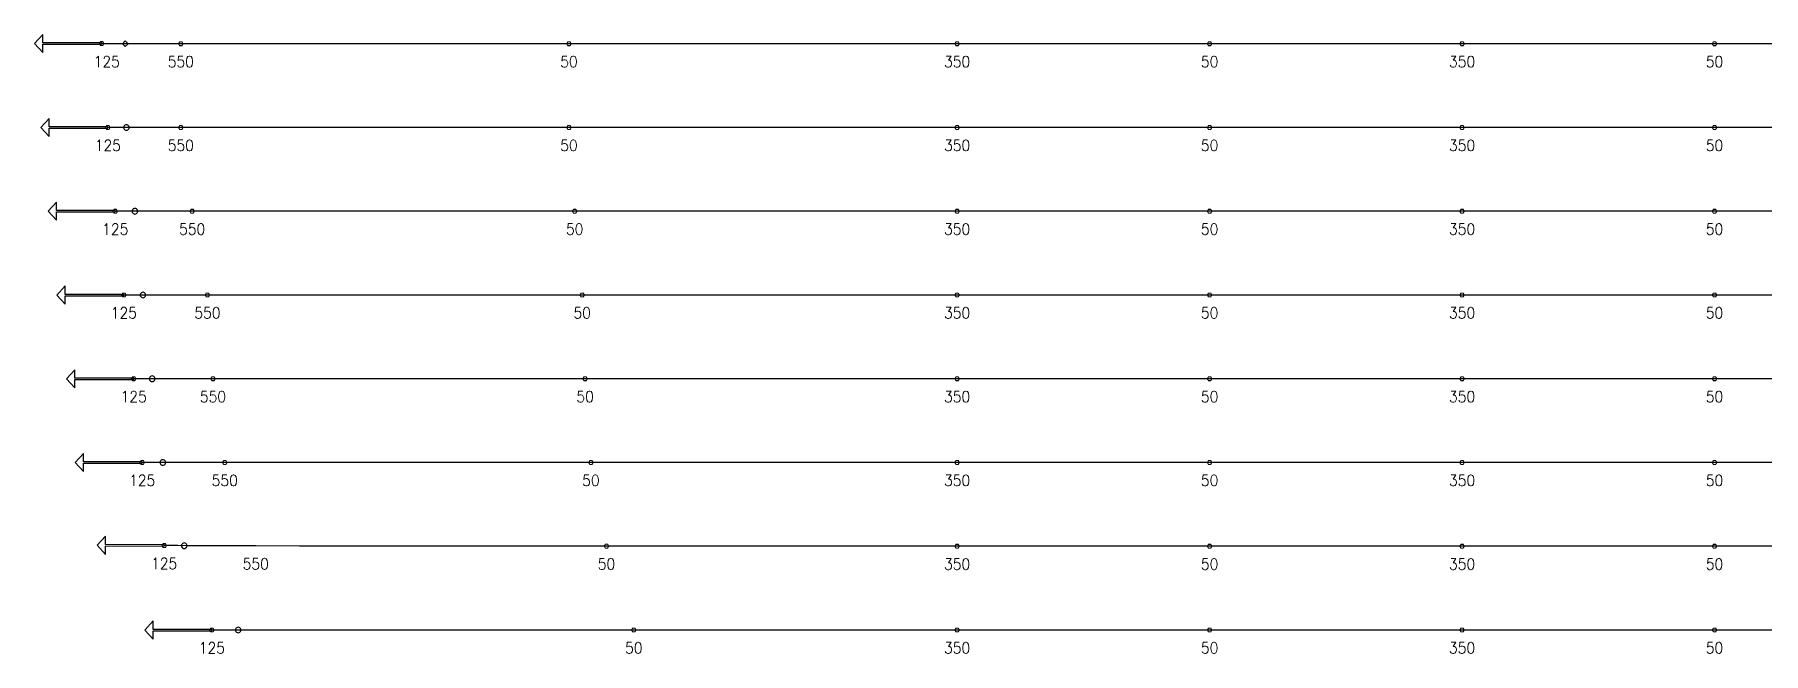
# Model space of a CAD drawing. Header units: millimetres. Extents: x -24156 to 1128921, y -12387 to 212709.
# Drawn here: x 529084 to 560018, y 40080 to 51165 of the extents above; entities that cross this region are included whole.
import ezdxf

# ---------------------------------------------------------------- set-up
doc = ezdxf.new("R2010")
doc.units = ezdxf.units.MM
doc.header["$MEASUREMENT"] = 0
doc.layers.add('Current_plane_Tendon', color=7, linetype='Continuous', true_color=0xab0000)
doc.styles.get("Standard").update_dxf_attribs({"font": 'arial.ttf'})

# ---------------------------------------------------------------- blocks, each defined once
blk = doc.blocks.new('fdsfsdfdsf')
at = {"layer": 'Current_plane_Tendon', "color": 14, "linetype": 'Continuous', "true_color": 0xab0000}
for points, elevation in [([(413290, 309818), (412240, 309818), (412240, 309968), (412090, 309806), (412240, 309644), (412240, 309794), (413290, 309794)], 180), ([(413763, 309803), (413713, 309853), (413663, 309803), (413713, 309753), (413763, 309803)], 180), ([(413401, 308315), (412351, 308315), (412351, 308465), (412201, 308303), (412351, 308141), (412351, 308291), (413401, 308291)], 57), ([(413782, 308303), (413780, 308319), (413772, 308333), (413761, 308344), (413747, 308351), (413732, 308353), (413717, 308351), (413703, 308344), (413692, 308333), (413684, 308319), (413682, 308303), (413684, 308288), (413692, 308274), (413703, 308263), (413717, 308256), (413732, 308253), (413747, 308256), (413761, 308263), (413772, 308274), (413780, 308288), (413782, 308303)], 182), ([(413533, 306815), (412483, 306815), (412483, 306965), (412333, 306803), (412483, 306641), (412483, 306791), (413533, 306791)], 58), ([(413936, 306803), (413933, 306819), (413926, 306833), (413915, 306844), (413901, 306851), (413886, 306853), (413870, 306851), (413856, 306844), (413845, 306833), (413838, 306819), (413836, 306803), (413838, 306788), (413845, 306774), (413856, 306763), (413870, 306756), (413886, 306753), (413901, 306756), (413915, 306763), (413926, 306774), (413933, 306788), (413936, 306803)], 183), ([(413687, 305315), (412637, 305315), (412637, 305465), (412487, 305303), (412637, 305141), (412637, 305291), (413687, 305291)], 59), ([(414080, 305303), (414077, 305319), (414070, 305333), (414059, 305344), (414045, 305351), (414030, 305353), (414014, 305351), (414000, 305344), (413989, 305333), (413982, 305319), (413980, 305303), (413982, 305288), (413989, 305274), (414000, 305263), (414014, 305256), (414030, 305253), (414045, 305256), (414059, 305263), (414070, 305274), (414077, 305288), (414080, 305303)], 180), ([(413863, 303815), (412813, 303815), (412813, 303965), (412663, 303803), (412813, 303641), (412813, 303791), (413863, 303791)], 58), ([(414243, 303803), (414241, 303819), (414234, 303833), (414223, 303844), (414209, 303851), (414193, 303853), (414178, 303851), (414164, 303844), (414153, 303833), (414146, 303819), (414143, 303803), (414146, 303788), (414153, 303774), (414164, 303763), (414178, 303756), (414193, 303753), (414209, 303756), (414223, 303763), (414234, 303774), (414241, 303788), (414243, 303803)], 180), ([(414015, 302315), (412965, 302315), (412965, 302465), (412815, 302303), (412965, 302141), (412965, 302291), (414015, 302291)], 55), ([(414434, 302303), (414432, 302319), (414424, 302333), (414413, 302344), (414399, 302351), (414384, 302353), (414369, 302351), (414355, 302344), (414344, 302333), (414336, 302319), (414334, 302303), (414336, 302288), (414344, 302274), (414355, 302263), (414369, 302256), (414384, 302253), (414399, 302256), (414413, 302263), (414424, 302274), (414432, 302288), (414434, 302303)], 180), ([(414410, 300827), (413360, 300832), (413360, 300982), (413210, 300820), (413359, 300658), (413360, 300808), (414410, 300803)], 61), ([(414818, 300813), (414816, 300829), (414809, 300843), (414798, 300854), (414784, 300861), (414768, 300863), (414753, 300861), (414739, 300854), (414728, 300843), (414721, 300829), (414718, 300813), (414721, 300798), (414728, 300784), (414739, 300773), (414753, 300766), (414768, 300763), (414784, 300766), (414798, 300773), (414809, 300784), (414816, 300798), (414818, 300813)], 180), ([(415262, 299315), (414212, 299315), (414212, 299465), (414062, 299303), (414212, 299141), (414212, 299291), (415262, 299291)], 64), ([(415783, 299303), (415781, 299319), (415774, 299333), (415763, 299344), (415749, 299351), (415733, 299353), (415718, 299351), (415704, 299344), (415693, 299333), (415686, 299319), (415683, 299303), (415686, 299288), (415693, 299274), (415704, 299263), (415718, 299256), (415733, 299253), (415749, 299256), (415763, 299263), (415774, 299274), (415781, 299288), (415783, 299303)], 189)]:
    blk.add_lwpolyline(points, close=True, dxfattribs=dict(at, elevation=elevation))
for points, elevation in [([(413330, 309806, 20, 20, 0), (413310, 309841, 20, 20, 0), (413270, 309841, 20, 20, 0), (413250, 309806, 20, 20, 0), (413270, 309772, 20, 20, 0), (413310, 309772, 20, 20, 0)], 180), ([(414746, 309803, 20, 20, 0), (414726, 309838, 20, 20, 0), (414686, 309838, 20, 20, 0), (414666, 309803, 20, 20, 0), (414686, 309769, 20, 20, 0), (414726, 309769, 20, 20, 0)], 130), ([(421692, 309803, 20, 20, 0), (421672, 309838, 20, 20, 0), (421632, 309838, 20, 20, 0), (421612, 309803, 20, 20, 0), (421632, 309769, 20, 20, 0), (421672, 309769, 20, 20, 0)], -170), ([(428637, 309803, 20, 20, 0), (428617, 309838, 20, 20, 0), (428577, 309838, 20, 20, 0), (428557, 309803, 20, 20, 0), (428577, 309769, 20, 20, 0), (428617, 309769, 20, 20, 0)], 130), ([(433155, 309803, 20, 20, 0), (433135, 309838, 20, 20, 0), (433095, 309838, 20, 20, 0), (433075, 309803, 20, 20, 0), (433095, 309769, 20, 20, 0), (433135, 309769, 20, 20, 0)], -170), ([(437672, 309803, 20, 20, 0), (437652, 309838, 20, 20, 0), (437612, 309838, 20, 20, 0), (437592, 309803, 20, 20, 0), (437612, 309769, 20, 20, 0), (437652, 309769, 20, 20, 0)], 130), ([(442190, 309803, 20, 20, 0), (442170, 309838, 20, 20, 0), (442130, 309838, 20, 20, 0), (442110, 309803, 20, 20, 0), (442130, 309769, 20, 20, 0), (442170, 309769, 20, 20, 0)], -170), ([(413441, 308303, 20, 20, 0), (413421, 308338, 20, 20, 0), (413381, 308338, 20, 20, 0), (413361, 308303, 20, 20, 0), (413381, 308269, 20, 20, 0), (413421, 308269, 20, 20, 0)], 57), ([(414746, 308303, 20, 20, 0), (414726, 308338, 20, 20, 0), (414686, 308338, 20, 20, 0), (414666, 308303, 20, 20, 0), (414686, 308269, 20, 20, 0), (414726, 308269, 20, 20, 0)], 130), ([(421692, 308303, 20, 20, 0), (421672, 308338, 20, 20, 0), (421632, 308338, 20, 20, 0), (421612, 308303, 20, 20, 0), (421632, 308269, 20, 20, 0), (421672, 308269, 20, 20, 0)], -20), ([(428637, 308303, 20, 20, 0), (428617, 308338, 20, 20, 0), (428577, 308338, 20, 20, 0), (428557, 308303, 20, 20, 0), (428577, 308269, 20, 20, 0), (428617, 308269, 20, 20, 0)], 130), ([(433155, 308303, 20, 20, 0), (433135, 308338, 20, 20, 0), (433095, 308338, 20, 20, 0), (433075, 308303, 20, 20, 0), (433095, 308269, 20, 20, 0), (433135, 308269, 20, 20, 0)], -20), ([(437672, 308303, 20, 20, 0), (437652, 308338, 20, 20, 0), (437612, 308338, 20, 20, 0), (437592, 308303, 20, 20, 0), (437612, 308269, 20, 20, 0), (437652, 308269, 20, 20, 0)], 130), ([(442190, 308303, 20, 20, 0), (442170, 308338, 20, 20, 0), (442130, 308338, 20, 20, 0), (442110, 308303, 20, 20, 0), (442130, 308269, 20, 20, 0), (442170, 308269, 20, 20, 0)], -20), ([(413573, 306803, 20, 20, 0), (413553, 306838, 20, 20, 0), (413513, 306838, 20, 20, 0), (413493, 306803, 20, 20, 0), (413513, 306769, 20, 20, 0), (413553, 306769, 20, 20, 0)], 58), ([(414950, 306803, 20, 20, 0), (414930, 306838, 20, 20, 0), (414890, 306838, 20, 20, 0), (414870, 306803, 20, 20, 0), (414890, 306769, 20, 20, 0), (414930, 306769, 20, 20, 0)], 130), ([(421794, 306803, 20, 20, 0), (421774, 306838, 20, 20, 0), (421734, 306838, 20, 20, 0), (421714, 306803, 20, 20, 0), (421734, 306769, 20, 20, 0), (421774, 306769, 20, 20, 0)], -20), ([(428637, 306803, 20, 20, 0), (428617, 306838, 20, 20, 0), (428577, 306838, 20, 20, 0), (428557, 306803, 20, 20, 0), (428577, 306769, 20, 20, 0), (428617, 306769, 20, 20, 0)], 130), ([(433155, 306803, 20, 20, 0), (433135, 306838, 20, 20, 0), (433095, 306838, 20, 20, 0), (433075, 306803, 20, 20, 0), (433095, 306769, 20, 20, 0), (433135, 306769, 20, 20, 0)], -20), ([(437672, 306803, 20, 20, 0), (437652, 306838, 20, 20, 0), (437612, 306838, 20, 20, 0), (437592, 306803, 20, 20, 0), (437612, 306769, 20, 20, 0), (437652, 306769, 20, 20, 0)], 130), ([(442190, 306803, 20, 20, 0), (442170, 306838, 20, 20, 0), (442130, 306838, 20, 20, 0), (442110, 306803, 20, 20, 0), (442130, 306769, 20, 20, 0), (442170, 306769, 20, 20, 0)], -20), ([(413727, 305303, 20, 20, 0), (413707, 305338, 20, 20, 0), (413667, 305338, 20, 20, 0), (413647, 305303, 20, 20, 0), (413667, 305269, 20, 20, 0), (413707, 305269, 20, 20, 0)], 59), ([(415222, 305303, 20, 20, 0), (415202, 305338, 20, 20, 0), (415162, 305338, 20, 20, 0), (415142, 305303, 20, 20, 0), (415162, 305269, 20, 20, 0), (415202, 305269, 20, 20, 0)], 130), ([(421929, 305303, 20, 20, 0), (421909, 305338, 20, 20, 0), (421869, 305338, 20, 20, 0), (421849, 305303, 20, 20, 0), (421869, 305269, 20, 20, 0), (421909, 305269, 20, 20, 0)], -20), ([(428637, 305303, 20, 20, 0), (428617, 305338, 20, 20, 0), (428577, 305338, 20, 20, 0), (428557, 305303, 20, 20, 0), (428577, 305269, 20, 20, 0), (428617, 305269, 20, 20, 0)], 130), ([(433155, 305303, 20, 20, 0), (433135, 305338, 20, 20, 0), (433095, 305338, 20, 20, 0), (433075, 305303, 20, 20, 0), (433095, 305269, 20, 20, 0), (433135, 305269, 20, 20, 0)], -20), ([(437672, 305303, 20, 20, 0), (437652, 305338, 20, 20, 0), (437612, 305338, 20, 20, 0), (437592, 305303, 20, 20, 0), (437612, 305269, 20, 20, 0), (437652, 305269, 20, 20, 0)], 130), ([(442190, 305303, 20, 20, 0), (442170, 305338, 20, 20, 0), (442130, 305338, 20, 20, 0), (442110, 305303, 20, 20, 0), (442130, 305269, 20, 20, 0), (442170, 305269, 20, 20, 0)], -20), ([(413903, 303803, 20, 20, 0), (413883, 303838, 20, 20, 0), (413843, 303838, 20, 20, 0), (413823, 303803, 20, 20, 0), (413843, 303769, 20, 20, 0), (413883, 303769, 20, 20, 0)], 58), ([(415322, 303803, 20, 20, 0), (415302, 303838, 20, 20, 0), (415262, 303838, 20, 20, 0), (415242, 303803, 20, 20, 0), (415262, 303769, 20, 20, 0), (415302, 303769, 20, 20, 0)], 130), ([(421980, 303803, 20, 20, 0), (421960, 303838, 20, 20, 0), (421920, 303838, 20, 20, 0), (421900, 303803, 20, 20, 0), (421920, 303769, 20, 20, 0), (421960, 303769, 20, 20, 0)], -20), ([(428637, 303803, 20, 20, 0), (428617, 303838, 20, 20, 0), (428577, 303838, 20, 20, 0), (428557, 303803, 20, 20, 0), (428577, 303769, 20, 20, 0), (428617, 303769, 20, 20, 0)], 130), ([(433155, 303803, 20, 20, 0), (433135, 303838, 20, 20, 0), (433095, 303838, 20, 20, 0), (433075, 303803, 20, 20, 0), (433095, 303769, 20, 20, 0), (433135, 303769, 20, 20, 0)], -20), ([(437672, 303803, 20, 20, 0), (437652, 303838, 20, 20, 0), (437612, 303838, 20, 20, 0), (437592, 303803, 20, 20, 0), (437612, 303769, 20, 20, 0), (437652, 303769, 20, 20, 0)], 130), ([(442190, 303803, 20, 20, 0), (442170, 303838, 20, 20, 0), (442130, 303838, 20, 20, 0), (442110, 303803, 20, 20, 0), (442130, 303769, 20, 20, 0), (442170, 303769, 20, 20, 0)], -20), ([(414055, 302303, 20, 20, 0), (414035, 302338, 20, 20, 0), (413995, 302338, 20, 20, 0), (413975, 302303, 20, 20, 0), (413995, 302269, 20, 20, 0), (414035, 302269, 20, 20, 0)], 55), ([(415532, 302303, 20, 20, 0), (415512, 302338, 20, 20, 0), (415472, 302338, 20, 20, 0), (415452, 302303, 20, 20, 0), (415472, 302269, 20, 20, 0), (415512, 302269, 20, 20, 0)], 130), ([(422085, 302303, 20, 20, 0), (422065, 302338, 20, 20, 0), (422025, 302338, 20, 20, 0), (422005, 302303, 20, 20, 0), (422025, 302269, 20, 20, 0), (422065, 302269, 20, 20, 0)], -20), ([(428637, 302303, 20, 20, 0), (428617, 302338, 20, 20, 0), (428577, 302338, 20, 20, 0), (428557, 302303, 20, 20, 0), (428577, 302269, 20, 20, 0), (428617, 302269, 20, 20, 0)], 130), ([(433155, 302303, 20, 20, 0), (433135, 302338, 20, 20, 0), (433095, 302338, 20, 20, 0), (433075, 302303, 20, 20, 0), (433095, 302269, 20, 20, 0), (433135, 302269, 20, 20, 0)], -20), ([(437672, 302303, 20, 20, 0), (437652, 302338, 20, 20, 0), (437612, 302338, 20, 20, 0), (437592, 302303, 20, 20, 0), (437612, 302269, 20, 20, 0), (437652, 302269, 20, 20, 0)], 130), ([(442190, 302303, 20, 20, 0), (442170, 302338, 20, 20, 0), (442130, 302338, 20, 20, 0), (442110, 302303, 20, 20, 0), (442130, 302269, 20, 20, 0), (442170, 302269, 20, 20, 0)], -20), ([(414450, 300815, 20, 20, 0), (414430, 300850, 20, 20, 0), (414390, 300850, 20, 20, 0), (414370, 300815, 20, 20, 0), (414390, 300780, 20, 20, 0), (414430, 300780, 20, 20, 0)], 61), ([(422363, 300806, 20, 20, 0), (422343, 300840, 20, 20, 0), (422303, 300840, 20, 20, 0), (422283, 300806, 20, 20, 0), (422303, 300771, 20, 20, 0), (422343, 300771, 20, 20, 0)], -20), ([(428637, 300803, 20, 20, 0), (428617, 300838, 20, 20, 0), (428577, 300838, 20, 20, 0), (428557, 300803, 20, 20, 0), (428577, 300769, 20, 20, 0), (428617, 300769, 20, 20, 0)], 130), ([(433155, 300803, 20, 20, 0), (433135, 300838, 20, 20, 0), (433095, 300838, 20, 20, 0), (433075, 300803, 20, 20, 0), (433095, 300769, 20, 20, 0), (433135, 300769, 20, 20, 0)], -20), ([(437672, 300803, 20, 20, 0), (437652, 300838, 20, 20, 0), (437612, 300838, 20, 20, 0), (437592, 300803, 20, 20, 0), (437612, 300769, 20, 20, 0), (437652, 300769, 20, 20, 0)], 130), ([(442190, 300803, 20, 20, 0), (442170, 300838, 20, 20, 0), (442130, 300838, 20, 20, 0), (442110, 300803, 20, 20, 0), (442130, 300769, 20, 20, 0), (442170, 300769, 20, 20, 0)], -20), ([(415302, 299303, 20, 20, 0), (415282, 299338, 20, 20, 0), (415242, 299338, 20, 20, 0), (415222, 299303, 20, 20, 0), (415242, 299269, 20, 20, 0), (415282, 299269, 20, 20, 0)], 64), ([(422851, 299303, 20, 20, 0), (422831, 299338, 20, 20, 0), (422791, 299338, 20, 20, 0), (422771, 299303, 20, 20, 0), (422791, 299269, 20, 20, 0), (422831, 299269, 20, 20, 0)], -20), ([(428637, 299303, 20, 20, 0), (428617, 299338, 20, 20, 0), (428577, 299338, 20, 20, 0), (428557, 299303, 20, 20, 0), (428577, 299269, 20, 20, 0), (428617, 299269, 20, 20, 0)], 130), ([(433155, 299303, 20, 20, 0), (433135, 299338, 20, 20, 0), (433095, 299338, 20, 20, 0), (433075, 299303, 20, 20, 0), (433095, 299269, 20, 20, 0), (433135, 299269, 20, 20, 0)], -20), ([(437672, 299303, 20, 20, 0), (437652, 299338, 20, 20, 0), (437612, 299338, 20, 20, 0), (437592, 299303, 20, 20, 0), (437612, 299269, 20, 20, 0), (437652, 299269, 20, 20, 0)], 130), ([(442190, 299303, 20, 20, 0), (442170, 299338, 20, 20, 0), (442130, 299338, 20, 20, 0), (442110, 299303, 20, 20, 0), (442130, 299269, 20, 20, 0), (442170, 299269, 20, 20, 0)], -20)]:
    blk.add_lwpolyline(points, format="xyseb", close=True, dxfattribs=dict(at, elevation=elevation))
for points in [[(414706, 309803, 130), (414586, 309803, 129), (414465, 309803, 128), (414345, 309803, 124), (414224, 309803, 120), (414104, 309803, 115), (413984, 309803, 108), (413863, 309803, 100), (413743, 309803, 90), (413622, 309803, 80), (413502, 309803, 68), (413290, 309803, 56)], [(428597, 309803, 130), (427729, 309803, 121), (426861, 309803, 92), (425992, 309803, 46), (425124, 309803, -20), (424256, 309803, -86), (423388, 309803, -132), (422520, 309803, -161), (421652, 309803, -170), (420783, 309803, -161), (419915, 309803, -132), (419047, 309803, -86), (418179, 309803, -20), (417311, 309803, 46), (416443, 309803, 92), (415574, 309803, 121), (414706, 309803, 130)], [(437632, 309803, 130), (437067, 309803, 121), (436503, 309803, 92), (435938, 309803, 46), (435373, 309803, -20), (434809, 309803, -86), (434244, 309803, -132), (433679, 309803, -161), (433115, 309803, -170), (432550, 309803, -161), (431985, 309803, -132), (431420, 309803, -86), (430856, 309803, -20), (430291, 309803, 46), (429726, 309803, 92), (429162, 309803, 121), (428597, 309803, 130)], [(446667, 309803, 130), (446102, 309803, 121), (445538, 309803, 92), (444973, 309803, 46), (444408, 309803, -20), (443844, 309803, -86), (443279, 309803, -132), (442714, 309803, -161), (442150, 309803, -170), (441585, 309803, -161), (441020, 309803, -132), (440456, 309803, -86), (439891, 309803, -20), (439326, 309803, 46), (438761, 309803, 92), (438197, 309803, 121), (437632, 309803, 130)], [(414706, 308303, 130), (414586, 308303, 129), (414465, 308303, 128), (414345, 308303, 124), (414224, 308303, 120), (414104, 308303, 115), (413984, 308303, 108), (413863, 308303, 100), (413743, 308303, 90), (413622, 308303, 80), (413502, 308303, 68), (413401, 308303, 57)], [(428597, 308303, 130), (427729, 308303, 125), (426861, 308303, 111), (425992, 308303, 88), (425124, 308303, 55), (424256, 308303, 22), (423388, 308303, -1), (422520, 308303, -15), (421652, 308303, -20), (420783, 308303, -15), (419915, 308303, -1), (419047, 308303, 22), (418179, 308303, 55), (417311, 308303, 88), (416443, 308303, 111), (415574, 308303, 125), (414706, 308303, 130)], [(437632, 308303, 130), (437067, 308303, 125), (436503, 308303, 111), (435938, 308303, 88), (435373, 308303, 55), (434809, 308303, 22), (434244, 308303, -1), (433679, 308303, -15), (433115, 308303, -20), (432550, 308303, -15), (431985, 308303, -1), (431420, 308303, 22), (430856, 308303, 55), (430291, 308303, 88), (429726, 308303, 111), (429162, 308303, 125), (428597, 308303, 130)], [(446667, 308303, 130), (446102, 308303, 125), (445538, 308303, 111), (444973, 308303, 88), (444408, 308303, 55), (443844, 308303, 22), (443279, 308303, -1), (442714, 308303, -15), (442150, 308303, -20), (441585, 308303, -15), (441020, 308303, -1), (440456, 308303, 22), (439891, 308303, 55), (439326, 308303, 88), (438761, 308303, 111), (438197, 308303, 125), (437632, 308303, 130)], [(414910, 306803, 130), (414769, 306803, 129), (414628, 306803, 127), (414487, 306803, 123), (414346, 306803, 118), (414205, 306803, 111), (414064, 306803, 103), (413923, 306803, 93), (413782, 306803, 82), (413641, 306803, 69), (413533, 306803, 58)], [(428597, 306803, 130), (427742, 306803, 125), (426886, 306803, 111), (426031, 306803, 88), (425175, 306803, 55), (424320, 306803, 22), (423464, 306803, -1), (422609, 306803, -15), (421754, 306803, -20), (420898, 306803, -15), (420043, 306803, -1), (419187, 306803, 22), (418332, 306803, 55), (417476, 306803, 88), (416621, 306803, 111), (415766, 306803, 125), (414910, 306803, 130)], [(437632, 306803, 130), (437067, 306803, 125), (436503, 306803, 111), (435938, 306803, 88), (435373, 306803, 55), (434809, 306803, 22), (434244, 306803, -1), (433679, 306803, -15), (433115, 306803, -20), (432550, 306803, -15), (431985, 306803, -1), (431420, 306803, 22), (430856, 306803, 55), (430291, 306803, 88), (429726, 306803, 111), (429162, 306803, 125), (428597, 306803, 130)], [(446667, 306803, 130), (446102, 306803, 125), (445538, 306803, 111), (444973, 306803, 88), (444408, 306803, 55), (443844, 306803, 22), (443279, 306803, -1), (442714, 306803, -15), (442150, 306803, -20), (441585, 306803, -15), (441020, 306803, -1), (440456, 306803, 22), (439891, 306803, 55), (439326, 306803, 88), (438761, 306803, 111), (438197, 306803, 125), (437632, 306803, 130)], [(415182, 305303, 130), (415028, 305303, 129), (414875, 305303, 127), (414721, 305303, 123), (414567, 305303, 118), (414414, 305303, 111), (414260, 305303, 103), (414107, 305303, 93), (413953, 305303, 82), (413799, 305303, 69), (413646, 305303, 55)], [(428597, 305303, 130), (427759, 305303, 125), (426920, 305303, 111), (426082, 305303, 88), (425243, 305303, 55), (424405, 305303, 22), (423566, 305303, -1), (422728, 305303, -15), (421889, 305303, -20), (421051, 305303, -15), (420212, 305303, -1), (419374, 305303, 22), (418536, 305303, 55), (417697, 305303, 88), (416859, 305303, 111), (416020, 305303, 125), (415182, 305303, 130)], [(437632, 305303, 130), (437067, 305303, 125), (436503, 305303, 111), (435938, 305303, 88), (435373, 305303, 55), (434809, 305303, 22), (434244, 305303, -1), (433679, 305303, -15), (433115, 305303, -20), (432550, 305303, -15), (431985, 305303, -1), (431420, 305303, 22), (430856, 305303, 55), (430291, 305303, 88), (429726, 305303, 111), (429162, 305303, 125), (428597, 305303, 130)], [(446667, 305303, 130), (446102, 305303, 125), (445538, 305303, 111), (444973, 305303, 88), (444408, 305303, 55), (443844, 305303, 22), (443279, 305303, -1), (442714, 305303, -15), (442150, 305303, -20), (441585, 305303, -15), (441020, 305303, -1), (440456, 305303, 22), (439891, 305303, 55), (439326, 305303, 88), (438761, 305303, 111), (438197, 305303, 125), (437632, 305303, 130)], [(415282, 303803, 130), (415150, 303803, 129), (415018, 303803, 128), (414886, 303803, 124), (414754, 303803, 120), (414622, 303803, 115), (414490, 303803, 108), (414358, 303803, 100), (414226, 303803, 90), (414094, 303803, 80), (413962, 303803, 68), (413830, 303803, 55)], [(428597, 303803, 130), (427765, 303803, 125), (426933, 303803, 111), (426100, 303803, 88), (425268, 303803, 55), (424436, 303803, 22), (423604, 303803, -1), (422772, 303803, -15), (421940, 303803, -20), (421107, 303803, -15), (420275, 303803, -1), (419443, 303803, 22), (418611, 303803, 55), (417779, 303803, 88), (416947, 303803, 111), (416114, 303803, 125), (415282, 303803, 130)], [(437632, 303803, 130), (437067, 303803, 125), (436503, 303803, 111), (435938, 303803, 88), (435373, 303803, 55), (434809, 303803, 22), (434244, 303803, -1), (433679, 303803, -15), (433115, 303803, -20), (432550, 303803, -15), (431985, 303803, -1), (431420, 303803, 22), (430856, 303803, 55), (430291, 303803, 88), (429726, 303803, 111), (429162, 303803, 125), (428597, 303803, 130)], [(446667, 303803, 130), (446102, 303803, 125), (445538, 303803, 111), (444973, 303803, 88), (444408, 303803, 55), (443844, 303803, 22), (443279, 303803, -1), (442714, 303803, -15), (442150, 303803, -20), (441585, 303803, -15), (441020, 303803, -1), (440456, 303803, 22), (439891, 303803, 55), (439326, 303803, 88), (438761, 303803, 111), (438197, 303803, 125), (437632, 303803, 130)], [(415492, 302303, 130), (415345, 302303, 129), (415197, 302303, 127), (415049, 302303, 123), (414901, 302303, 118), (414753, 302303, 111), (414606, 302303, 103), (414458, 302303, 93), (414310, 302303, 82), (414162, 302303, 69), (414015, 302303, 55)], [(428597, 302303, 130), (427778, 302303, 125), (426959, 302303, 111), (426140, 302303, 88), (425321, 302303, 55), (424502, 302303, 22), (423683, 302303, -1), (422864, 302303, -15), (422045, 302303, -20), (421226, 302303, -15), (420407, 302303, -1), (419588, 302303, 22), (418768, 302303, 55), (417949, 302303, 88), (417130, 302303, 111), (416311, 302303, 125), (415492, 302303, 130)], [(437632, 302303, 130), (437067, 302303, 125), (436503, 302303, 111), (435938, 302303, 88), (435373, 302303, 55), (434809, 302303, 22), (434244, 302303, -1), (433679, 302303, -15), (433115, 302303, -20), (432550, 302303, -15), (431985, 302303, -1), (431420, 302303, 22), (430856, 302303, 55), (430291, 302303, 88), (429726, 302303, 111), (429162, 302303, 125), (428597, 302303, 130)], [(446667, 302303, 130), (446102, 302303, 125), (445538, 302303, 111), (444973, 302303, 88), (444408, 302303, 55), (443844, 302303, 22), (443279, 302303, -1), (442714, 302303, -15), (442150, 302303, -20), (441585, 302303, -15), (441020, 302303, -1), (440456, 302303, 22), (439891, 302303, 55), (439326, 302303, 88), (438761, 302303, 111), (438197, 302303, 125), (437632, 302303, 130)], [(416049, 300808, 130), (415894, 300808, 129), (415738, 300809, 128), (415583, 300810, 124), (415428, 300810, 120), (415273, 300811, 115), (415117, 300812, 108), (414962, 300813, 100), (414807, 300813, 90), (414652, 300814, 80), (414496, 300815, 68), (414410, 300815, 61)], [(428597, 300803, 130), (427813, 300804, 125), (427028, 300804, 111), (426244, 300804, 88), (425460, 300804, 55), (424676, 300805, 22), (423891, 300805, -1), (423107, 300805, -15), (422323, 300806, -20), (421539, 300806, -15), (420754, 300806, -1), (419970, 300806, 22), (419186, 300807, 55), (418402, 300807, 88), (417617, 300807, 111), (416833, 300807, 125), (416049, 300808, 130)], [(437632, 300803, 130), (437067, 300803, 125), (436503, 300803, 111), (435938, 300803, 88), (435373, 300803, 55), (434809, 300803, 22), (434244, 300803, -1), (433679, 300803, -15), (433115, 300803, -20), (432550, 300803, -15), (431985, 300803, -1), (431420, 300803, 22), (430856, 300803, 55), (430291, 300803, 88), (429726, 300803, 111), (429162, 300803, 125), (428597, 300803, 130)], [(446667, 300803, 130), (446102, 300803, 125), (445538, 300803, 111), (444973, 300803, 88), (444408, 300803, 55), (443844, 300803, 22), (443279, 300803, -1), (442714, 300803, -15), (442150, 300803, -20), (441585, 300803, -15), (441020, 300803, -1), (440456, 300803, 22), (439891, 300803, 55), (439326, 300803, 88), (438761, 300803, 111), (438197, 300803, 125), (437632, 300803, 130)], [(417025, 299303, 130), (416853, 299303, 129), (416682, 299303, 128), (416511, 299303, 124), (416339, 299303, 120), (416168, 299303, 115), (415997, 299303, 108), (415825, 299303, 100), (415654, 299303, 90), (415482, 299303, 80), (415311, 299303, 68), (415262, 299303, 64)], [(428597, 299303, 130), (427874, 299303, 125), (427150, 299303, 111), (426427, 299303, 88), (425704, 299303, 55), (424981, 299303, 22), (424257, 299303, -1), (423534, 299303, -15), (422811, 299303, -20), (422088, 299303, -15), (421364, 299303, -1), (420641, 299303, 22), (419918, 299303, 55), (419194, 299303, 88), (418471, 299303, 111), (417748, 299303, 125), (417025, 299303, 130)], [(437632, 299303, 130), (437067, 299303, 125), (436503, 299303, 111), (435938, 299303, 88), (435373, 299303, 55), (434809, 299303, 22), (434244, 299303, -1), (433679, 299303, -15), (433115, 299303, -20), (432550, 299303, -15), (431985, 299303, -1), (431420, 299303, 22), (430856, 299303, 55), (430291, 299303, 88), (429726, 299303, 111), (429162, 299303, 125), (428597, 299303, 130)], [(446667, 299303, 130), (446102, 299303, 125), (445538, 299303, 111), (444973, 299303, 88), (444408, 299303, 55), (443844, 299303, 22), (443279, 299303, -1), (442714, 299303, -15), (442150, 299303, -20), (441585, 299303, -15), (441020, 299303, -1), (440456, 299303, 22), (439891, 299303, 55), (439326, 299303, 88), (438761, 299303, 111), (438197, 299303, 125), (437632, 299303, 130)]]:
    blk.add_polyline3d(points, dxfattribs=at)
at = {"layer": 'Current_plane_Tendon', "color": 14, "linetype": 'Continuous', "true_color": 0xab0000, "char_height": 200, "attachment_point": 5}
for s, insert in [('\\FSTANDARD.shx;125', (413381, 309483, 55)), ('\\FSTANDARD.shx;550', (414706, 309483, 130)), ('\\FSTANDARD.shx;50', (421652, 309483, -170)), ('\\FSTANDARD.shx;350', (428597, 309483, 130)), ('\\FSTANDARD.shx;50', (433115, 309483, -170)), ('\\FSTANDARD.shx;350', (437632, 309483, 130)), ('\\FSTANDARD.shx;50', (442150, 309483, -170)), ('\\FSTANDARD.shx;125', (413401, 307983, 57)), ('\\FSTANDARD.shx;550', (414706, 307983, 130)), ('\\FSTANDARD.shx;50', (421652, 307983, -20)), ('\\FSTANDARD.shx;350', (428597, 307983, 130)), ('\\FSTANDARD.shx;50', (433115, 307983, -20)), ('\\FSTANDARD.shx;350', (437632, 307983, 130)), ('\\FSTANDARD.shx;50', (442150, 307983, -20)), ('\\FSTANDARD.shx;125', (413533, 306483, 58)), ('\\FSTANDARD.shx;550', (414910, 306483, 130)), ('\\FSTANDARD.shx;50', (421754, 306483, -20)), ('\\FSTANDARD.shx;350', (428597, 306483, 130)), ('\\FSTANDARD.shx;50', (433115, 306483, -20)), ('\\FSTANDARD.shx;350', (437632, 306483, 130)), ('\\FSTANDARD.shx;50', (442150, 306483, -20)), ('\\FSTANDARD.shx;125', (413687, 304983, 59)), ('\\FSTANDARD.shx;550', (415182, 304983, 130)), ('\\FSTANDARD.shx;50', (421889, 304983, -20)), ('\\FSTANDARD.shx;350', (428597, 304983, 130)), ('\\FSTANDARD.shx;50', (433115, 304983, -20)), ('\\FSTANDARD.shx;350', (437632, 304983, 130)), ('\\FSTANDARD.shx;50', (442150, 304983, -20)), ('\\FSTANDARD.shx;125', (413863, 303483, 58)), ('\\FSTANDARD.shx;550', (415282, 303483, 130)), ('\\FSTANDARD.shx;50', (421940, 303483, -20)), ('\\FSTANDARD.shx;350', (428597, 303483, 130)), ('\\FSTANDARD.shx;50', (433115, 303483, -20)), ('\\FSTANDARD.shx;350', (437632, 303483, 130)), ('\\FSTANDARD.shx;50', (442150, 303483, -20)), ('\\FSTANDARD.shx;125', (414015, 301983, 55)), ('\\FSTANDARD.shx;550', (415492, 301983, 130)), ('\\FSTANDARD.shx;50', (422045, 301983, -20)), ('\\FSTANDARD.shx;350', (428597, 301983, 130)), ('\\FSTANDARD.shx;50', (433115, 301983, -20)), ('\\FSTANDARD.shx;350', (437632, 301983, 130)), ('\\FSTANDARD.shx;50', (442150, 301983, -20)), ('\\FSTANDARD.shx;50', (433115, 300483, -20)), ('\\FSTANDARD.shx;350', (437632, 300483, 130)), ('\\FSTANDARD.shx;50', (442150, 300483, -20)), ('\\FSTANDARD.shx;125', (415262, 298983, 64)), ('\\FSTANDARD.shx;50', (422811, 298983, -20)), ('\\FSTANDARD.shx;350', (428597, 298983, 130)), ('\\FSTANDARD.shx;50', (433115, 298983, -20)), ('\\FSTANDARD.shx;350', (437632, 298983, 130)), ('\\FSTANDARD.shx;50', (442150, 298983, -20))]:
    blk.add_mtext(s, dxfattribs=dict(at, insert=insert))
for s, insert, rotation in [('\\FSTANDARD.shx;125', (414408, 300495, 61), 359.7438), ('\\FSTANDARD.shx;550', (416047, 300488, 130), 359.7438), ('\\FSTANDARD.shx;50', (422323, 300486, -20), 359.9801), ('\\FSTANDARD.shx;350', (428597, 300483, 130), 359.9801)]:
    blk.add_mtext(s, dxfattribs=dict(at, insert=insert, rotation=rotation))

msp = doc.modelspace()

# ---------------------------------------------------------------- block references
at = {"layer": 'Current_plane_Tendon', "linetype": 'Continuous'}
msp.add_blockref('fdsfsdfdsf', (116993.9, -258803.5, -180), dxfattribs=at)

doc.saveas('drawing.dxf')
